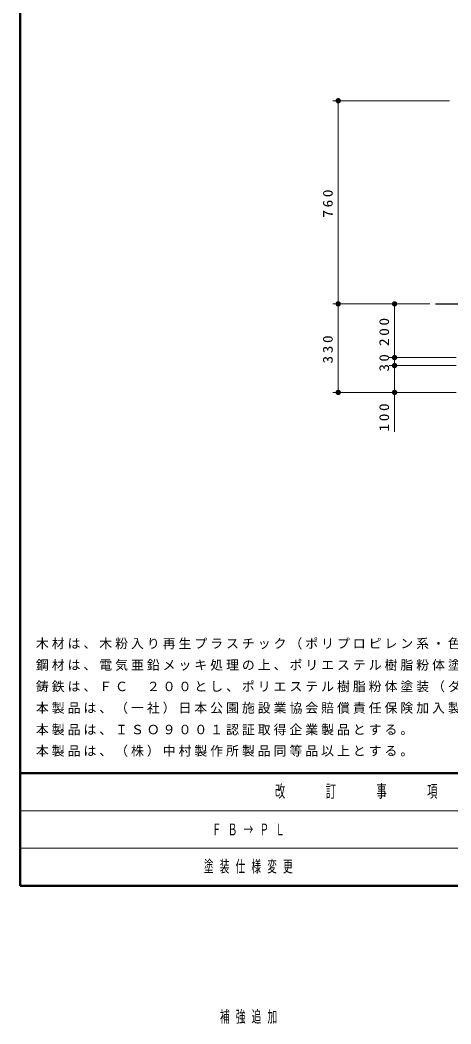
# Model space of a CAD drawing. Units: millimetres on the paper, scale 1:20. Extents: x -365 to 0, y -26 to 257.
# Drawn here: x -365 to -284.7, y -25.7 to 161.3 of the extents above; entities that cross this region are included whole.
import ezdxf

# ---------------------------------------------------------------- set-up
doc = ezdxf.new("R2010")
doc.units = ezdxf.units.MM
doc.layers.add('LY_1', color=7, linetype='Continuous', lineweight=25)
doc.layers.add('LY_3', color=7, linetype='Continuous', lineweight=13)
doc.styles.add('ＭＳ ゴシック', font='')
doc.styles.get('ＭＳ ゴシック').set_extended_font_data('MS Gothic')

# ---------------------------------------------------------------- blocks, each defined once
blk = doc.blocks.new('filled_dot')
at = {"color": 0, "linetype": 'Continuous', "lineweight": -2, "const_width": 1.25}
blk.add_lwpolyline([(-0.625, 0, 1), (0.625, 0, 1)], format="xyb", close=True, dxfattribs=at)

msp = doc.modelspace()

# ---------------------------------------------------------------- linework, layer by layer
at = {"layer": 'LY_1', "lineweight": 13}
for p, q in [((-284.967, 146.265), (-306.717, 146.265)), ((-305.717, 108.423), (-305.717, 146.265)), ((-288.621, 108.423), (-306.717, 108.423)), ((-305.717, 91.923), (-305.717, 108.423)), ((-295.217, 98.423), (-295.217, 108.423)), ((-283.717, 98.423), (-296.217, 98.423)), ((-295.217, 96.923), (-295.217, 98.423)), ((-283.717, 96.923), (-296.217, 96.923)), ((-295.217, 84.582), (-295.217, 96.923)), ((-283.717, 91.923), (-306.717, 91.923))]:
    msp.add_line(p, q, dxfattribs=at)
at = {"layer": 'LY_1'}
msp.add_line((-287.621, 108.423), (-280.217, 108.423), dxfattribs=at)
at = {"layer": 'LY_3', "lineweight": 50}
for p, q in [((-365, 257), (-365, 0)), ((-365, 21), (0, 21)), ((-365, 0), (0, 0))]:
    msp.add_line(p, q, dxfattribs=at)
at = {"layer": 'LY_3'}
for p, q in [((-365, 14), (-238.5, 14)), ((-365, 7), (-238.5, 7))]:
    msp.add_line(p, q, dxfattribs=at)

# ---------------------------------------------------------------- block references
at = {"layer": 'LY_1', "lineweight": 13, "xscale": 0.4, "yscale": 0.4}
for p, rotation in [((-305.717, 146.265), 270), ((-305.717, 108.423), 270), ((-295.217, 108.423), 270), ((-295.217, 98.423), 270), ((-295.217, 96.923), 270), ((-305.717, 91.923), 90), ((-295.217, 91.923), 90)]:
    msp.add_blockref('filled_dot', p, dxfattribs=dict(at, rotation=rotation))

# ---------------------------------------------------------------- texts
at = {"layer": 'LY_1', "char_height": 1.833, "attachment_point": 8, "rotation": 90, "style": 'ＭＳ ゴシック'}
for s, insert in [('\\T1.33;\\W1.15;760', (-306.717, 127.344)), ('\\T1.33;\\W1.15;200', (-296.217, 103.423)), ('\\T1.33;\\W1.15;330', (-306.717, 100.173)), ('\\T1.34;\\W1.1;30', (-296.217, 97.673)), ('\\T1.33;\\W1.15;100', (-296.217, 87.499))]:
    msp.add_mtext(s, dxfattribs=dict(at, insert=insert))
at = {"layer": 'LY_1', "style": 'ＭＳ ゴシック'}
for s, insert, char_height, attachment_point in [('\\T1.23;木材は、木粉入り再生プラスチック（ポリプロピレン系・色：サンディーブラウン）とし、「再生有機系建材認定基準」適合品とする。', (-362.052, 44.036), 1.76, 7), ('\\T1.23;鋼材は、電気亜鉛メッキ処理の上、ポリエステル樹脂粉体塗装（ダークグレー）仕上げとする。', (-362.052, 40.036), 1.76, 7), ('\\T1.23;鋳鉄は、ＦＣ\u3000２００とし、ポリエステル樹脂粉体塗装（ダークグレー）仕上げとする。', (-362.052, 36.036), 1.76, 7), ('\\T1.23;本製品は、（一社）日本公園施設業協会賠償責任保険加入製品とする。', (-362.052, 32.036), 1.76, 7), ('\\T1.23;本製品は、ＩＳＯ９００１認証取得企業製品とする。', (-362.052, 28.036), 1.76, 7), ('\\T1.23;本製品は、（株）中村製作所製品同等品以上とする。', (-362.052, 24.036), 1.76, 7), ('\\T1.64;\\W0.6;ＦＢ→ＰＬ', (-329.25, 10.5), 2.199, 4), ('\\T1.64;\\W0.6;塗装仕様変更', (-330.75, 3.5), 2.199, 4), ('\\T1.64;\\W0.6;補強追加', (-327.75, -24.5), 2.199, 4)]:
    msp.add_mtext(s, dxfattribs=dict(at, insert=insert, char_height=char_height, attachment_point=attachment_point))
at = {"layer": 'LY_3', "color": 4, "insert": (-301.75, 17.5), "char_height": 2.346, "attachment_point": 5, "style": 'ＭＳ ゴシック'}
msp.add_mtext('\\T1.64;\\W0.6;改\u3000\u3000訂\u3000\u3000事\u3000\u3000項', dxfattribs=at)

doc.saveas('drawing.dxf')
